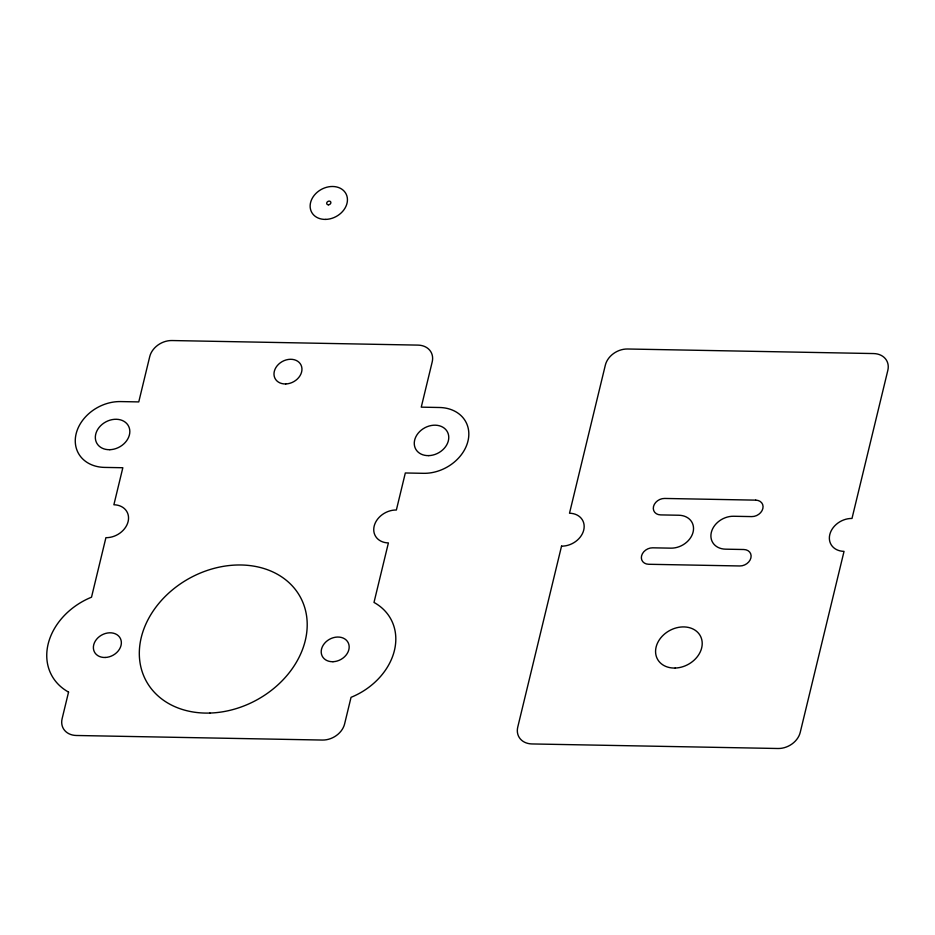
<?xml version="1.0" encoding="UTF-8"?>
<svg xmlns="http://www.w3.org/2000/svg" width="935" height="935" viewBox="0 0 935 935"><rect width="100%" height="100%" fill="white"/><g stroke="black" fill="none" stroke-linecap="round" stroke-linejoin="round"><path stroke-width="1.4" d="M68.559 692.087L62.119 718.688A19.495 15.451 -28.5 0 0 76.354 735.483L322.4 740.053A19.495 15.451 -28.5 0 0 344.606 723.935L351.046 697.323A63.37 50.209 -28.5 0 0 394.418 650.479A63.37 50.209 -28.5 0 0 374 602.432L388.399 542.919A19.495 15.451 -28.5 0 1 374.164 526.125A19.495 15.451 -28.5 0 1 396.37 510.007L405.322 472.981L423.555 473.32A39.001 30.902 -28.5 0 0 467.967 441.086A39.001 30.902 -28.5 0 0 439.473 407.496L421.253 407.157L432.204 361.903A19.495 15.451 -28.5 0 0 417.957 345.108L171.923 340.539A19.495 15.451 -28.5 0 0 149.717 356.656L138.766 401.91L120.533 401.583A39.001 30.902 -28.5 0 0 76.121 433.817A39.001 30.902 -28.5 0 0 104.615 467.406L122.836 467.734L113.883 504.76A19.495 15.451 -28.5 0 1 128.118 521.555A19.495 15.451 -28.5 0 1 105.912 537.672L91.513 597.196A63.37 50.209 -28.5 0 0 48.141 644.051A63.37 50.209 -28.5 0 0 68.559 692.087M561.538 546.133L517.745 727.149A19.495 15.451 -28.5 0 0 531.992 743.944L778.025 748.503A19.495 15.451 -28.5 0 0 800.231 732.385L844.036 551.37A19.495 15.451 -28.5 0 1 829.789 534.575A19.495 15.451 -28.5 0 1 851.995 518.457L887.829 370.353A19.495 15.451 -28.5 0 0 873.582 353.559L627.549 349A19.495 15.451 -28.5 0 0 605.342 365.117L569.508 513.221A19.495 15.451 -28.5 0 1 583.744 530.016A19.495 15.451 -28.5 0 1 561.538 546.133M755.737 500.143L664.61 498.449A9.747 7.725 -28.5 0 0 653.507 506.513A9.747 7.725 -28.5 0 0 660.636 514.904L678.857 515.243A19.495 15.451 -28.5 0 1 693.104 532.038A19.495 15.451 -28.5 0 1 670.898 548.155L652.665 547.817A9.747 7.725 -28.5 0 0 641.562 555.881A9.747 7.725 -28.5 0 0 648.691 564.273L739.807 565.967A9.747 7.725 -28.5 0 0 750.91 557.914A9.747 7.725 -28.5 0 0 743.792 549.511L725.572 549.172A19.495 15.451 -28.5 0 1 711.325 532.377A19.495 15.451 -28.5 0 1 733.531 516.26L751.752 516.599A9.747 7.725 -28.5 0 0 762.855 508.546A9.747 7.725 -28.5 0 0 755.737 500.143M209.919 713.054A87.75 69.517 -28.5 0 0 301.713 599.791A87.75 69.517 -28.5 0 0 158.167 604.255A87.75 69.517 -28.5 0 0 209.919 713.054M285.748 383.958A14.621 11.582 -28.5 0 0 301.047 365.082A14.621 11.582 -28.5 0 0 277.122 365.83A14.621 11.582 -28.5 0 0 285.748 383.958M332.965 661.711A14.621 11.582 -28.5 0 0 348.264 642.836A14.621 11.582 -28.5 0 0 324.34 643.584A14.621 11.582 -28.5 0 0 332.965 661.711M105.152 657.48A14.621 11.582 -28.5 0 0 120.451 638.605A14.621 11.582 -28.5 0 0 96.515 639.353A14.621 11.582 -28.5 0 0 105.152 657.48M428.768 455.625A18.034 14.294 -28.5 0 0 447.643 432.344A18.034 14.294 -28.5 0 0 418.132 433.256A18.034 14.294 -28.5 0 0 428.768 455.625M109.827 449.7A18.034 14.294 -28.5 0 0 128.703 426.418A18.034 14.294 -28.5 0 0 99.192 427.342A18.034 14.294 -28.5 0 0 109.827 449.7M328.454 204.8A2.197 1.741 -28.5 0 0 330.745 201.972A2.197 1.741 -28.5 0 0 327.156 202.077A2.197 1.741 -28.5 0 0 328.454 204.8M325.812 219.398A19.495 15.451 -28.5 0 0 346.219 194.223A19.495 15.451 -28.5 0 0 314.312 195.228A19.495 15.451 -28.5 0 0 325.812 219.398M675.187 668.046A24.38 19.308 -28.5 0 0 700.689 636.583A24.38 19.308 -28.5 0 0 660.811 637.822A24.38 19.308 -28.5 0 0 675.187 668.046"/></g></svg>
